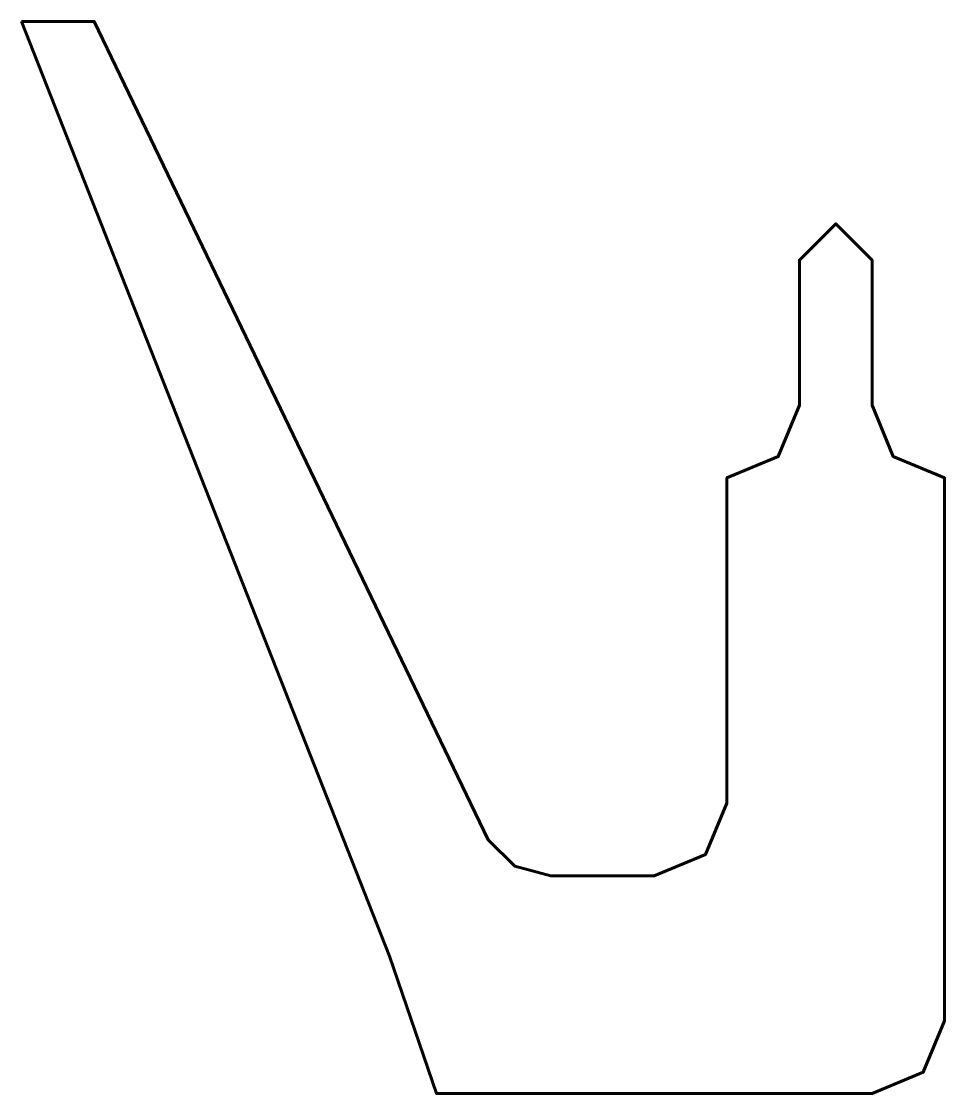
# Model space of a CAD drawing. Header units: millimetres. Extents: x -8.7 to 4, y 298 to 312.8.
import ezdxf

# ---------------------------------------------------------------- set-up
doc = ezdxf.new("R2010")
doc.units = ezdxf.units.MM
doc.linetypes.add('K5LT_BASIC', pattern=[0])

msp = doc.modelspace()

# ---------------------------------------------------------------- linework, layer by layer
at = {"color": 150, "linetype": 'K5LT_BASIC', "lineweight": 60, "true_color": 0x0080ff}
msp.add_lwpolyline([(-8.722, 312.767), (-3.651, 299.891), (-3, 298), (3, 298), (3.707, 298.293), (4, 299), (4, 306.48), (3.293, 306.773), (3, 307.48), (3, 309.48), (2.5, 309.98), (2, 309.48), (2, 307.48), (1.707, 306.773), (1, 306.48), (1, 302), (0.707, 301.293), (0, 301), (-1.427, 301), (-1.924, 301.132), (-2.29, 301.494), (-7.722, 312.767)], close=True, dxfattribs=at)

doc.saveas('drawing.dxf')
